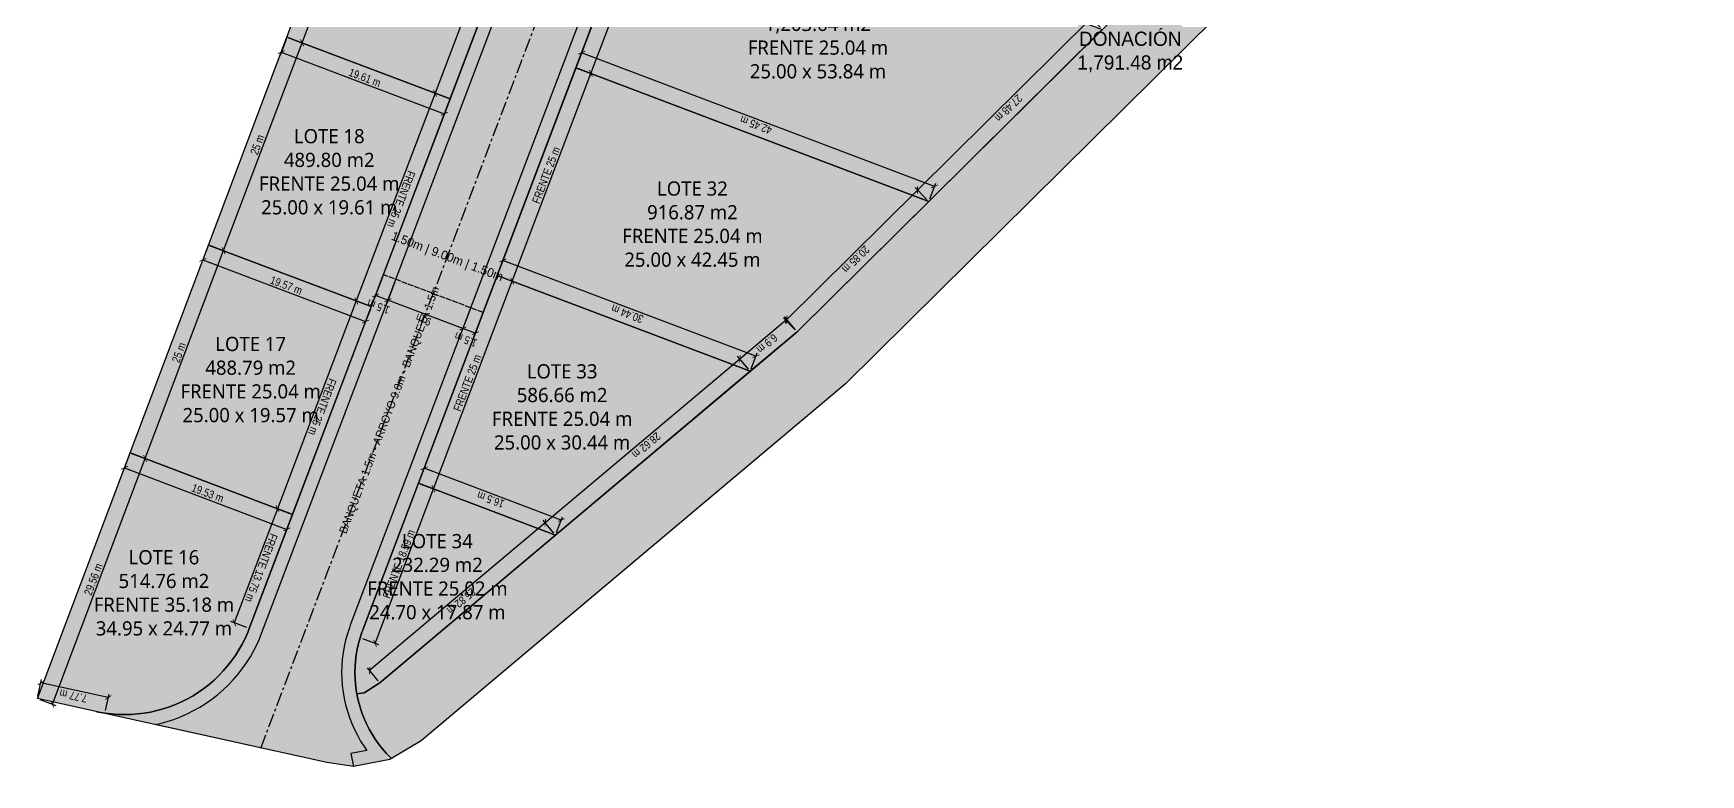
# Model space of a CAD drawing. Header units: metres. Extents: x 357816 to 358234, y 2285110 to 2285487.
# Drawn here: x 358046.5 to 358234, y 2285269.2 to 2285352.7 of the extents above; entities that cross this region are included whole.
import ezdxf
from ezdxf.enums import TextEntityAlignment as Align

# ---------------------------------------------------------------- set-up
doc = ezdxf.new("R2010")
doc.units = ezdxf.units.M
doc.header["$LTSCALE"] = 0.5
doc.linetypes.add('CENTER', pattern=[5.08, 3.175, -0.635, 0.635, -0.635])
doc.linetypes.add('DASHED', pattern=[1.524, 1.27, -0.254])
for name, color, linetype in [('COTAS', 6, 'Continuous'), ('DONACION', 3, 'Continuous'), ('LOTES', 2, 'Continuous'), ('TEXTOS', 7, 'Continuous'), ('VIAL_ASFALTO', 8, 'Continuous'), ('VIAL_BANQUETA', 9, 'CONTINUOUS')]:
    doc.layers.add(name, color=color, linetype=linetype)
doc.styles.add('OpenSans', font='OpenSans-Regular.ttf')
doc.styles.add('OpenSansCondensed-Light', font='OpenSansCondensed-Light.ttf')
doc.dimstyles.new('COTAS_M', dxfattribs={"dimtxt": 0.9, "dimasz": 0.6, "dimexe": 0.4, "dimexo": 0.3, "dimgap": 0.2, "dimtad": 1, "dimzin": 12, "dimdsep": 46, "dimtxsty": 'OpenSansCondensed-Light', "dimblk": 'ARCHTICK', "dimcen": 2.5, "dimclrd": 256, "dimclre": 256, "dimclrt": 256, "dimazin": 3, "dimtfac": 0.5, "dimtmove": 2, "dimatfit": 3})

# ---------------------------------------------------------------- blocks, each defined once
blk = doc.blocks.new('_ARCHTICK')
at = {"color": 0, "linetype": 'BYBLOCK', "const_width": 0.15}
blk.add_lwpolyline([(-0.5, -0.5), (0.5, 0.5)], dxfattribs=at)
blk = doc.blocks.new('*D30')
for p, q in [((357987.13, 2285278.5), (357986.72, 2285276.64)), ((357986.8, 2285277.03), (358054.02, 2285262.05)), ((358054.35, 2285263.51), (358053.93, 2285261.66))]:
    blk.add_line(p, q)
at = {"layer": 'Defpoints'}
for p in [(357987.19, 2285278.79), (357986.8, 2285277.03), (358054.41, 2285263.8)]:
    blk.add_point(p, dxfattribs=at)
at = {"layer": 'COTAS', "xscale": 0.6, "yscale": 0.6}
for p, rotation in [((357986.8, 2285277.03), 167.4303014250695), ((358054.02, 2285262.05), -12.569698574930499)]:
    blk.add_blockref('_ARCHTICK', p, dxfattribs=dict(at, rotation=rotation))
at = {"layer": 'COTAS', "insert": (358020.55, 2285270.17), "char_height": 0.9, "attachment_point": 5, "rotation": 347.4303, "style": 'OpenSansCondensed-Light'}
blk.add_mtext('68.87 m', dxfattribs=at)
blk = doc.blocks.new('*D71')
for p, q in [((358073.93, 2285299.16), (358069.06, 2285286.31)), ((358075.33, 2285298.63), (358073.56, 2285299.31)), ((358070.46, 2285285.78), (358068.68, 2285286.45))]:
    blk.add_line(p, q)
at = {"layer": 'Defpoints'}
for p in [(358073.93, 2285299.16), (358075.61, 2285298.53), (358070.74, 2285285.67)]:
    blk.add_point(p, dxfattribs=at)
at = {"layer": 'COTAS', "xscale": 0.6, "yscale": 0.6}
for p, rotation in [((358073.93, 2285299.16), 69.24574670063409), ((358069.06, 2285286.31), -110.75425329936591)]:
    blk.add_blockref('_ARCHTICK', p, dxfattribs=dict(at, rotation=rotation))
at = {"layer": 'COTAS', "insert": (358072.1, 2285292.51), "char_height": 0.9, "attachment_point": 5, "rotation": 249.2457, "style": 'OpenSansCondensed-Light'}
blk.add_mtext('FRENTE 13.75 m', dxfattribs=at)
blk = doc.blocks.new('*D72')
for p, q in [((358046.98, 2285278.08), (358047.38, 2285279.94)), ((358054.89, 2285277.91), (358047.3, 2285279.55)), ((358054.58, 2285276.44), (358054.98, 2285278.3))]:
    blk.add_line(p, q)
at = {"layer": 'Defpoints'}
for p in [(358046.92, 2285277.79), (358054.89, 2285277.91), (358054.51, 2285276.15)]:
    blk.add_point(p, dxfattribs=at)
at = {"layer": 'COTAS', "xscale": 0.6, "yscale": 0.6}
for p, rotation in [((358047.3, 2285279.55), 167.80136423897235), ((358054.89, 2285277.91), 347.8013642389724)]:
    blk.add_blockref('_ARCHTICK', p, dxfattribs=dict(at, rotation=rotation))
at = {"layer": 'COTAS', "insert": (358050.96, 2285278.09), "char_height": 0.9, "attachment_point": 5, "rotation": 167.8014, "style": 'OpenSansCondensed-Light'}
blk.add_mtext('7.77 m', dxfattribs=at)
blk = doc.blocks.new('*D73')
for p, q in [((358048.6, 2285277.15), (358059.03, 2285304.81)), ((358057.63, 2285305.34), (358059.41, 2285304.67)), ((358047.2, 2285277.68), (358048.98, 2285277.01))]:
    blk.add_line(p, q)
at = {"layer": 'Defpoints'}
for p in [(358057.35, 2285305.45), (358046.92, 2285277.79), (358048.6, 2285277.15)]:
    blk.add_point(p, dxfattribs=at)
at = {"layer": 'COTAS', "xscale": 0.6, "yscale": 0.6}
for p, rotation in [((358059.03, 2285304.81), 69.338762944141), ((358048.6, 2285277.15), 249.338762944141)]:
    blk.add_blockref('_ARCHTICK', p, dxfattribs=dict(at, rotation=rotation))
at = {"layer": 'COTAS', "insert": (358053.21, 2285291.21), "char_height": 0.9, "attachment_point": 5, "rotation": 69.3388, "style": 'OpenSansCondensed-Light'}
blk.add_mtext('29.56 m', dxfattribs=at)
blk = doc.blocks.new('*D74')
for p, q in [((358057.24, 2285305.17), (358056.57, 2285303.39)), ((358056.71, 2285303.77), (358074.98, 2285296.84)), ((358075.51, 2285298.25), (358074.83, 2285296.47))]:
    blk.add_line(p, q)
at = {"layer": 'Defpoints'}
for p in [(358057.35, 2285305.45), (358056.71, 2285303.77), (358075.61, 2285298.53)]:
    blk.add_point(p, dxfattribs=at)
at = {"layer": 'COTAS', "xscale": 0.6, "yscale": 0.6}
for p, rotation in [((358056.71, 2285303.77), 159.2457467004599), ((358074.98, 2285296.84), -20.754253299540085)]:
    blk.add_blockref('_ARCHTICK', p, dxfattribs=dict(at, rotation=rotation))
at = {"layer": 'COTAS', "insert": (358066.07, 2285300.91), "char_height": 0.9, "attachment_point": 5, "rotation": 339.2457, "style": 'OpenSansCondensed-Light'}
blk.add_mtext('19.53 m', dxfattribs=at)
blk = doc.blocks.new('*D75')
for p, q in [((358082.79, 2285322.54), (358073.93, 2285299.16)), ((358084.19, 2285322.01), (358082.42, 2285322.68)), ((358075.33, 2285298.63), (358073.56, 2285299.31))]:
    blk.add_line(p, q)
at = {"layer": 'Defpoints'}
for p in [(358082.79, 2285322.54), (358084.47, 2285321.9), (358075.61, 2285298.53)]:
    blk.add_point(p, dxfattribs=at)
at = {"layer": 'COTAS', "xscale": 0.6, "yscale": 0.6}
for p, rotation in [((358082.79, 2285322.54), 69.24574670008157), ((358073.93, 2285299.16), -110.75425329991843)]:
    blk.add_blockref('_ARCHTICK', p, dxfattribs=dict(at, rotation=rotation))
at = {"layer": 'COTAS', "insert": (358078.97, 2285310.62), "char_height": 0.9, "attachment_point": 5, "rotation": 249.2457, "style": 'OpenSansCondensed-Light'}
blk.add_mtext('FRENTE 25 m', dxfattribs=at)
blk = doc.blocks.new('*D76')
for p, q in [((358059.03, 2285304.81), (358067.86, 2285328.21)), ((358066.45, 2285328.73), (358068.23, 2285328.06)), ((358057.63, 2285305.34), (358059.41, 2285304.67))]:
    blk.add_line(p, q)
at = {"layer": 'Defpoints'}
for p in [(358066.17, 2285328.84), (358057.35, 2285305.45), (358059.03, 2285304.81)]:
    blk.add_point(p, dxfattribs=at)
at = {"layer": 'COTAS', "xscale": 0.6, "yscale": 0.6}
for p, rotation in [((358067.86, 2285328.21), 69.33876294437435), ((358059.03, 2285304.81), 249.33876294437437)]:
    blk.add_blockref('_ARCHTICK', p, dxfattribs=dict(at, rotation=rotation))
at = {"layer": 'COTAS', "insert": (358062.84, 2285316.74), "char_height": 0.9, "attachment_point": 5, "rotation": 69.3388, "style": 'OpenSansCondensed-Light'}
blk.add_mtext('25 m', dxfattribs=at)
blk = doc.blocks.new('*D77')
for p, q in [((358066.06, 2285328.56), (358065.39, 2285326.78)), ((358065.53, 2285327.16), (358083.83, 2285320.22)), ((358084.37, 2285321.62), (358083.69, 2285319.85))]:
    blk.add_line(p, q)
at = {"layer": 'Defpoints'}
for p in [(358065.53, 2285327.16), (358066.17, 2285328.84), (358084.47, 2285321.9)]:
    blk.add_point(p, dxfattribs=at)
at = {"layer": 'COTAS', "xscale": 0.6, "yscale": 0.6}
for p, rotation in [((358065.53, 2285327.16), 159.24574670396947), ((358083.83, 2285320.22), -20.75425329603053)]:
    blk.add_blockref('_ARCHTICK', p, dxfattribs=dict(at, rotation=rotation))
at = {"layer": 'COTAS', "insert": (358074.91, 2285324.3), "char_height": 0.9, "attachment_point": 5, "rotation": 339.2457, "style": 'OpenSansCondensed-Light'}
blk.add_mtext('19.57 m', dxfattribs=at)
blk = doc.blocks.new('*D78')
for p, q in [((358091.65, 2285345.92), (358082.79, 2285322.54)), ((358093.05, 2285345.39), (358091.27, 2285346.06)), ((358084.19, 2285322.01), (358082.42, 2285322.68))]:
    blk.add_line(p, q)
at = {"layer": 'Defpoints'}
for p in [(358091.65, 2285345.92), (358093.33, 2285345.28), (358084.47, 2285321.9)]:
    blk.add_point(p, dxfattribs=at)
at = {"layer": 'COTAS', "xscale": 0.6, "yscale": 0.6}
for p, rotation in [((358091.65, 2285345.92), 69.2457467005845), ((358082.79, 2285322.54), -110.7542532994155)]:
    blk.add_blockref('_ARCHTICK', p, dxfattribs=dict(at, rotation=rotation))
at = {"layer": 'COTAS', "insert": (358087.83, 2285334), "char_height": 0.9, "attachment_point": 5, "rotation": 249.2457, "style": 'OpenSansCondensed-Light'}
blk.add_mtext('FRENTE 25 m', dxfattribs=at)
blk = doc.blocks.new('*D79')
for p, q in [((358067.86, 2285328.21), (358076.68, 2285351.6)), ((358075.27, 2285352.13), (358077.05, 2285351.46)), ((358066.45, 2285328.73), (358068.23, 2285328.06))]:
    blk.add_line(p, q)
at = {"layer": 'Defpoints'}
for p in [(358074.99, 2285352.23), (358066.17, 2285328.84), (358067.86, 2285328.21)]:
    blk.add_point(p, dxfattribs=at)
at = {"layer": 'COTAS', "xscale": 0.6, "yscale": 0.6}
for p, rotation in [((358076.68, 2285351.6), 69.33876294401453), ((358067.86, 2285328.21), 249.33876294401455)]:
    blk.add_blockref('_ARCHTICK', p, dxfattribs=dict(at, rotation=rotation))
at = {"layer": 'COTAS', "insert": (358071.66, 2285340.13), "char_height": 0.9, "attachment_point": 5, "rotation": 69.3388, "style": 'OpenSansCondensed-Light'}
blk.add_mtext('25 m', dxfattribs=at)
blk = doc.blocks.new('*D80')
for p, q in [((358074.89, 2285351.95), (358074.21, 2285350.18)), ((358074.35, 2285350.55), (358092.69, 2285343.6)), ((358093.23, 2285345), (358092.55, 2285343.23))]:
    blk.add_line(p, q)
at = {"layer": 'Defpoints'}
for p in [(358074.99, 2285352.23), (358074.35, 2285350.55), (358093.33, 2285345.28)]:
    blk.add_point(p, dxfattribs=at)
at = {"layer": 'COTAS', "xscale": 0.6, "yscale": 0.6}
for p, rotation in [((358074.35, 2285350.55), 159.24574669832538), ((358092.69, 2285343.6), -20.754253301674613)]:
    blk.add_blockref('_ARCHTICK', p, dxfattribs=dict(at, rotation=rotation))
at = {"layer": 'COTAS', "insert": (358083.75, 2285347.68), "char_height": 0.9, "attachment_point": 5, "rotation": 339.2457, "style": 'OpenSansCondensed-Light'}
blk.add_mtext('19.61 m', dxfattribs=at)
blk = doc.blocks.new('*D81')
for p, q in [((358100.51, 2285369.3), (358091.65, 2285345.92)), ((358101.91, 2285368.77), (358100.13, 2285369.44)), ((358093.05, 2285345.39), (358091.27, 2285346.06))]:
    blk.add_line(p, q)
at = {"layer": 'Defpoints'}
for p in [(358100.51, 2285369.3), (358102.19, 2285368.66), (358093.33, 2285345.28)]:
    blk.add_point(p, dxfattribs=at)
at = {"layer": 'COTAS', "xscale": 0.6, "yscale": 0.6}
for p, rotation in [((358100.51, 2285369.3), 69.245746700335), ((358091.65, 2285345.92), -110.754253299665)]:
    blk.add_blockref('_ARCHTICK', p, dxfattribs=dict(at, rotation=rotation))
at = {"layer": 'COTAS', "insert": (358096.69, 2285357.38), "char_height": 0.9, "attachment_point": 5, "rotation": 249.2457, "style": 'OpenSansCondensed-Light'}
blk.add_mtext('FRENTE 25 m', dxfattribs=at)
blk = doc.blocks.new('*D82')
for p, q in [((358076.68, 2285351.6), (358085.5, 2285374.99)), ((358084.09, 2285375.52), (358085.87, 2285374.85)), ((358075.27, 2285352.13), (358077.05, 2285351.46))]:
    blk.add_line(p, q)
at = {"layer": 'Defpoints'}
for p in [(358083.81, 2285375.62), (358074.99, 2285352.23), (358076.68, 2285351.6)]:
    blk.add_point(p, dxfattribs=at)
at = {"layer": 'COTAS', "xscale": 0.6, "yscale": 0.6}
for p, rotation in [((358085.5, 2285374.99), 69.33876294413099), ((358076.68, 2285351.6), 249.338762944131)]:
    blk.add_blockref('_ARCHTICK', p, dxfattribs=dict(at, rotation=rotation))
at = {"layer": 'COTAS', "insert": (358080.48, 2285363.52), "char_height": 0.9, "attachment_point": 5, "rotation": 69.3388, "style": 'OpenSansCondensed-Light'}
blk.add_mtext('25 m', dxfattribs=at)
blk = doc.blocks.new('*D126')
for p, q in [((358165.44, 2285354.37), (358145.92, 2285335.03)), ((358166.49, 2285353.31), (358165.16, 2285354.66)), ((358146.98, 2285333.97), (358145.64, 2285335.32))]:
    blk.add_line(p, q)
at = {"layer": 'Defpoints'}
for p in [(358165.44, 2285354.37), (358166.7, 2285353.09), (358147.19, 2285333.75)]:
    blk.add_point(p, dxfattribs=at)
at = {"layer": 'COTAS', "xscale": 0.6, "yscale": 0.6}
for p, rotation in [((358165.44, 2285354.37), 44.73880046132106), ((358145.92, 2285335.03), -135.26119953867894)]:
    blk.add_blockref('_ARCHTICK', p, dxfattribs=dict(at, rotation=rotation))
at = {"layer": 'COTAS', "insert": (358156.14, 2285344.24), "char_height": 0.9, "attachment_point": 5, "rotation": 224.7388, "style": 'OpenSansCondensed-Light'}
blk.add_mtext('27.48 m', dxfattribs=at)
blk = doc.blocks.new('*D127')
for p, q in [((358107.6, 2285349.08), (358108.28, 2285350.85)), ((358147.83, 2285335.44), (358108.13, 2285350.48)), ((358147.29, 2285334.03), (358147.97, 2285335.81))]:
    blk.add_line(p, q)
at = {"layer": 'Defpoints'}
for p in [(358107.5, 2285348.8), (358147.83, 2285335.44), (358147.19, 2285333.75)]:
    blk.add_point(p, dxfattribs=at)
at = {"layer": 'COTAS', "xscale": 0.6, "yscale": 0.6}
for p, rotation in [((358108.13, 2285350.48), 159.24574670023094), ((358147.83, 2285335.44), 339.24574670023094)]:
    blk.add_blockref('_ARCHTICK', p, dxfattribs=dict(at, rotation=rotation))
at = {"layer": 'COTAS', "insert": (358127.75, 2285342.35), "char_height": 0.9, "attachment_point": 5, "rotation": 159.2457, "style": 'OpenSansCondensed-Light'}
blk.add_mtext('42.45 m', dxfattribs=at)
blk = doc.blocks.new('*D128')
for p, q in [((358116.64, 2285372.07), (358118.41, 2285371.39)), ((358109.18, 2285348.16), (358118.04, 2285371.54)), ((358107.78, 2285348.69), (358109.55, 2285348.02))]:
    blk.add_line(p, q)
at = {"layer": 'Defpoints'}
for p in [(358116.35, 2285372.17), (358107.5, 2285348.8), (358109.18, 2285348.16)]:
    blk.add_point(p, dxfattribs=at)
at = {"layer": 'COTAS', "xscale": 0.6, "yscale": 0.6}
for p, rotation in [((358118.04, 2285371.54), 69.24574670070923), ((358109.18, 2285348.16), 249.24574670070922)]:
    blk.add_blockref('_ARCHTICK', p, dxfattribs=dict(at, rotation=rotation))
at = {"layer": 'COTAS', "insert": (358113, 2285360.08), "char_height": 0.9, "attachment_point": 5, "rotation": 69.2457, "style": 'OpenSansCondensed-Light'}
blk.add_mtext('FRENTE 25 m', dxfattribs=at)
blk = doc.blocks.new('*D129')
for p, q in [((358145.92, 2285335.03), (358131.11, 2285320.36)), ((358146.98, 2285333.97), (358145.64, 2285335.32)), ((358132.17, 2285319.29), (358130.83, 2285320.64))]:
    blk.add_line(p, q)
at = {"layer": 'Defpoints'}
for p in [(358145.92, 2285335.03), (358147.19, 2285333.75), (358132.38, 2285319.08)]:
    blk.add_point(p, dxfattribs=at)
at = {"layer": 'COTAS', "xscale": 0.6, "yscale": 0.6}
for p, rotation in [((358145.92, 2285335.03), 44.73880046190666), ((358131.11, 2285320.36), -135.26119953809334)]:
    blk.add_blockref('_ARCHTICK', p, dxfattribs=dict(at, rotation=rotation))
at = {"layer": 'COTAS', "insert": (358138.97, 2285327.23), "char_height": 0.9, "attachment_point": 5, "rotation": 224.7388, "style": 'OpenSansCondensed-Light'}
blk.add_mtext('20.85 m', dxfattribs=at)
blk = doc.blocks.new('*D130')
for p, q in [((358131.22, 2285320.46), (358125.94, 2285316.01)), ((358132.19, 2285319.31), (358130.96, 2285320.76)), ((358126.91, 2285314.86), (358125.68, 2285316.32))]:
    blk.add_line(p, q)
at = {"layer": 'Defpoints'}
for p in [(358131.22, 2285320.46), (358132.38, 2285319.08), (358127.1, 2285314.63)]:
    blk.add_point(p, dxfattribs=at)
at = {"layer": 'COTAS', "xscale": 0.6, "yscale": 0.6}
for p, rotation in [((358131.22, 2285320.46), 40.10090754574554), ((358125.94, 2285316.01), -139.89909245425446)]:
    blk.add_blockref('_ARCHTICK', p, dxfattribs=dict(at, rotation=rotation))
at = {"layer": 'COTAS', "insert": (358129, 2285317.74), "char_height": 0.9, "attachment_point": 5, "rotation": 220.1009, "style": 'OpenSansCondensed-Light'}
blk.add_mtext('6.9 m', dxfattribs=at)
blk = doc.blocks.new('*D131')
for p, q in [((358098.74, 2285325.7), (358099.42, 2285327.48)), ((358127.74, 2285316.32), (358099.27, 2285327.1)), ((358127.2, 2285314.91), (358127.88, 2285316.69))]:
    blk.add_line(p, q)
at = {"layer": 'Defpoints'}
for p in [(358098.64, 2285325.42), (358127.74, 2285316.32), (358127.1, 2285314.63)]:
    blk.add_point(p, dxfattribs=at)
at = {"layer": 'COTAS', "xscale": 0.6, "yscale": 0.6}
for p, rotation in [((358099.27, 2285327.1), 159.24574669886397), ((358127.74, 2285316.32), 339.24574669886397)]:
    blk.add_blockref('_ARCHTICK', p, dxfattribs=dict(at, rotation=rotation))
at = {"layer": 'COTAS', "insert": (358113.27, 2285321.1), "char_height": 0.9, "attachment_point": 5, "rotation": 159.2457, "style": 'OpenSansCondensed-Light'}
blk.add_mtext('30.44 m', dxfattribs=at)
blk = doc.blocks.new('*D132')
for p, q in [((358100.32, 2285324.78), (358109.18, 2285348.16)), ((358107.78, 2285348.69), (358109.55, 2285348.02)), ((358098.92, 2285325.31), (358100.69, 2285324.64))]:
    blk.add_line(p, q)
at = {"layer": 'Defpoints'}
for p in [(358107.5, 2285348.8), (358098.64, 2285325.42), (358100.32, 2285324.78)]:
    blk.add_point(p, dxfattribs=at)
at = {"layer": 'COTAS', "xscale": 0.6, "yscale": 0.6}
for p, rotation in [((358109.18, 2285348.16), 69.245746700335), ((358100.32, 2285324.78), 249.24574670033502)]:
    blk.add_blockref('_ARCHTICK', p, dxfattribs=dict(at, rotation=rotation))
at = {"layer": 'COTAS', "insert": (358104.14, 2285336.7), "char_height": 0.9, "attachment_point": 5, "rotation": 69.2457, "style": 'OpenSansCondensed-Light'}
blk.add_mtext('FRENTE 25 m', dxfattribs=at)
blk = doc.blocks.new('*D133')
for p, q in [((358125.94, 2285316.01), (358104.04, 2285297.57)), ((358126.91, 2285314.86), (358125.68, 2285316.32)), ((358105.01, 2285296.42), (358103.79, 2285297.88))]:
    blk.add_line(p, q)
at = {"layer": 'Defpoints'}
for p in [(358125.94, 2285316.01), (358127.1, 2285314.63), (358105.2, 2285296.19)]:
    blk.add_point(p, dxfattribs=at)
at = {"layer": 'COTAS', "xscale": 0.6, "yscale": 0.6}
for p, rotation in [((358125.94, 2285316.01), 40.10090754654996), ((358104.04, 2285297.57), -139.89909245345004)]:
    blk.add_blockref('_ARCHTICK', p, dxfattribs=dict(at, rotation=rotation))
at = {"layer": 'COTAS', "insert": (358115.41, 2285306.29), "char_height": 0.9, "attachment_point": 5, "rotation": 220.1009, "style": 'OpenSansCondensed-Light'}
blk.add_mtext('28.62 m', dxfattribs=at)
blk = doc.blocks.new('*D134')
for p, q in [((358089.88, 2285302.32), (358090.56, 2285304.1)), ((358105.84, 2285297.88), (358090.42, 2285303.72)), ((358105.31, 2285296.48), (358105.98, 2285298.25))]:
    blk.add_line(p, q)
at = {"layer": 'Defpoints'}
for p in [(358089.78, 2285302.04), (358105.84, 2285297.88), (358105.2, 2285296.19)]:
    blk.add_point(p, dxfattribs=at)
at = {"layer": 'COTAS', "xscale": 0.6, "yscale": 0.6}
for p, rotation in [((358090.42, 2285303.72), 159.24574670471856), ((358105.84, 2285297.88), 339.24574670471856)]:
    blk.add_blockref('_ARCHTICK', p, dxfattribs=dict(at, rotation=rotation))
at = {"layer": 'COTAS', "insert": (358097.9, 2285300.19), "char_height": 0.9, "attachment_point": 5, "rotation": 159.2457, "style": 'OpenSansCondensed-Light'}
blk.add_mtext('16.5 m', dxfattribs=at)
blk = doc.blocks.new('*D135')
for p, q in [((358098.92, 2285325.31), (358100.69, 2285324.64)), ((358091.46, 2285301.4), (358100.32, 2285324.78)), ((358090.06, 2285301.93), (358091.83, 2285301.26))]:
    blk.add_line(p, q)
at = {"layer": 'Defpoints'}
for p in [(358098.64, 2285325.42), (358089.78, 2285302.04), (358091.46, 2285301.4)]:
    blk.add_point(p, dxfattribs=at)
at = {"layer": 'COTAS', "xscale": 0.6, "yscale": 0.6}
for p, rotation in [((358100.32, 2285324.78), 69.24574670021026), ((358091.46, 2285301.4), 249.24574670021025)]:
    blk.add_blockref('_ARCHTICK', p, dxfattribs=dict(at, rotation=rotation))
at = {"layer": 'COTAS', "insert": (358095.28, 2285313.32), "char_height": 0.9, "attachment_point": 5, "rotation": 69.2457, "style": 'OpenSansCondensed-Light'}
blk.add_mtext('FRENTE 25 m', dxfattribs=at)
blk = doc.blocks.new('*D136')
for p, q in [((358104.04, 2285297.57), (358084.29, 2285280.94)), ((358105.01, 2285296.42), (358103.79, 2285297.88)), ((358085.26, 2285279.79), (358084.03, 2285281.24))]:
    blk.add_line(p, q)
at = {"layer": 'Defpoints'}
for p in [(358104.04, 2285297.57), (358105.2, 2285296.19), (358085.45, 2285279.56)]:
    blk.add_point(p, dxfattribs=at)
at = {"layer": 'COTAS', "xscale": 0.6, "yscale": 0.6}
for p, rotation in [((358104.04, 2285297.57), 40.100907546004265), ((358084.29, 2285280.94), -139.89909245399573)]:
    blk.add_blockref('_ARCHTICK', p, dxfattribs=dict(at, rotation=rotation))
at = {"layer": 'COTAS', "insert": (358094.59, 2285288.76), "char_height": 0.9, "attachment_point": 5, "rotation": 220.1009, "style": 'OpenSansCondensed-Light'}
blk.add_mtext('25.82 m', dxfattribs=at)
blk = doc.blocks.new('*D137')
for p, q in [((358084.9, 2285284.01), (358091.46, 2285301.41)), ((358090.06, 2285301.93), (358091.84, 2285301.26)), ((358083.5, 2285284.54), (358085.28, 2285283.87))]:
    blk.add_line(p, q)
at = {"layer": 'Defpoints'}
for p in [(358089.78, 2285302.04), (358083.22, 2285284.65), (358084.9, 2285284.01)]:
    blk.add_point(p, dxfattribs=at)
at = {"layer": 'COTAS', "xscale": 0.6, "yscale": 0.6}
for p, rotation in [((358091.46, 2285301.41), 69.34109148504876), ((358084.9, 2285284.01), 249.34109148504876)]:
    blk.add_blockref('_ARCHTICK', p, dxfattribs=dict(at, rotation=rotation))
at = {"layer": 'COTAS', "insert": (358087.57, 2285292.94), "char_height": 0.9, "attachment_point": 5, "rotation": 69.3411, "style": 'OpenSansCondensed-Light'}
blk.add_mtext('FRENTE 18.59 m', dxfattribs=at)
blk = doc.blocks.new('*D138')
for p, q in [((358095.55, 2285321.49), (358094.62, 2285319.06)), ((358096.95, 2285320.96), (358096.03, 2285318.53)), ((358096.17, 2285318.91), (358094.77, 2285319.44))]:
    blk.add_line(p, q)
at = {"layer": 'Defpoints'}
for p in [(358095.65, 2285321.78), (358097.05, 2285321.24), (358096.17, 2285318.91)]:
    blk.add_point(p, dxfattribs=at)
at = {"layer": 'COTAS', "xscale": 0.6, "yscale": 0.6}
for p, rotation in [((358094.77, 2285319.44), 159.24574669923769), ((358096.17, 2285318.91), 339.24574669923766)]:
    blk.add_blockref('_ARCHTICK', p, dxfattribs=dict(at, rotation=rotation))
at = {"layer": 'COTAS', "insert": (358095.1, 2285318.19), "char_height": 0.9, "attachment_point": 5, "rotation": 159.2457, "style": 'OpenSansCondensed-Light'}
blk.add_mtext('1.5 m', dxfattribs=at)
blk = doc.blocks.new('*D139')
for p, q in [((358087.13, 2285324.68), (358086.21, 2285322.25)), ((358094.77, 2285319.44), (358086.35, 2285322.63)), ((358095.55, 2285321.49), (358094.62, 2285319.06))]:
    blk.add_line(p, q)
at = {"layer": 'Defpoints'}
for p in [(358087.24, 2285324.96), (358095.65, 2285321.78), (358094.77, 2285319.44)]:
    blk.add_point(p, dxfattribs=at)
at = {"layer": 'COTAS', "xscale": 0.6, "yscale": 0.6}
for p, rotation in [((358086.35, 2285322.63), 159.24574669844984), ((358094.77, 2285319.44), 339.2457466984498)]:
    blk.add_blockref('_ARCHTICK', p, dxfattribs=dict(at, rotation=rotation))
at = {"layer": 'COTAS', "insert": (358090.33, 2285320.42), "char_height": 0.9, "attachment_point": 5, "rotation": 159.2457, "style": 'OpenSansCondensed-Light'}
blk.add_mtext('9 m', dxfattribs=at)
blk = doc.blocks.new('*D140')
for p, q in [((358085.73, 2285325.22), (358084.81, 2285322.78)), ((358087.13, 2285324.68), (358086.21, 2285322.25)), ((358086.35, 2285322.63), (358084.95, 2285323.16))]:
    blk.add_line(p, q)
at = {"layer": 'Defpoints'}
for p in [(358085.83, 2285325.5), (358087.24, 2285324.96), (358086.35, 2285322.63)]:
    blk.add_point(p, dxfattribs=at)
at = {"layer": 'COTAS', "xscale": 0.6, "yscale": 0.6}
for p, rotation in [((358084.95, 2285323.16), 159.24574669923769), ((358086.35, 2285322.63), 339.24574669923766)]:
    blk.add_blockref('_ARCHTICK', p, dxfattribs=dict(at, rotation=rotation))
at = {"layer": 'COTAS', "insert": (358085.28, 2285321.91), "char_height": 0.9, "attachment_point": 5, "rotation": 159.2457, "style": 'OpenSansCondensed-Light'}
blk.add_mtext('1.5 m', dxfattribs=at)

msp = doc.modelspace()

# ---------------------------------------------------------------- hatches: boundary and pattern name
at = {"layer": 'DONACION', "transparency": 33554534}
msp.add_hatch(color=3, dxfattribs=at).paths.add_polyline_path([(358083.68, 2285278.45), (358085.45, 2285279.56), (358132.38, 2285319.08), (358200.69, 2285386.77), (358226.04, 2285440.84), (358234.01, 2285439.07), (358207.33, 2285382.06), (358137.81, 2285313.21), (358090.1, 2285273.03), (358086.747, 2285271.037), (358086.593, 2285271.183), (358086.136, 2285271.663), (358085.703, 2285272.165), (358085.295, 2285272.687), (358084.914, 2285273.229), (358084.559, 2285273.789), (358084.233, 2285274.365), (358083.935, 2285274.957), (358083.666, 2285275.563), (358083.428, 2285276.181), (358083.22, 2285276.81), (358083.043, 2285277.449), (358082.898, 2285278.096), (358082.858, 2285278.328)])
at = {"layer": 'LOTES', "transparency": 33554521}
for points in [[(358102.191, 2285368.66), (358093.332, 2285345.283), (358074.992, 2285352.232), (358083.813, 2285375.625)], [(358166.705, 2285353.093), (358147.188, 2285333.754), (358107.496, 2285348.796), (358116.355, 2285372.173)], [(358093.332, 2285345.283), (358084.473, 2285321.905), (358066.171, 2285328.84), (358074.992, 2285352.232)], [(358147.188, 2285333.754), (358132.38, 2285319.08), (358127.098, 2285314.632), (358098.637, 2285325.418), (358107.496, 2285348.796)], [(358084.473, 2285321.905), (358075.614, 2285298.527), (358057.35, 2285305.448), (358066.171, 2285328.84)], [(358127.098, 2285314.632), (358105.203, 2285296.194), (358089.778, 2285302.04), (358098.637, 2285325.418)], [(358075.614, 2285298.527), (358070.742, 2285285.671), (358070.736, 2285285.667), (358070.573, 2285285.246), (358070.275, 2285284.573), (358069.944, 2285283.915), (358069.581, 2285283.274), (358069.187, 2285282.652), (358068.763, 2285282.05), (358068.31, 2285281.47), (358067.829, 2285280.913), (358067.322, 2285280.379), (358066.788, 2285279.872), (358066.231, 2285279.391), (358065.65, 2285278.938), (358065.049, 2285278.514), (358064.427, 2285278.12), (358063.786, 2285277.757), (358063.128, 2285277.426), (358062.455, 2285277.128), (358061.768, 2285276.863), (358061.069, 2285276.632), (358060.36, 2285276.435), (358059.641, 2285276.274), (358058.916, 2285276.148), (358058.185, 2285276.058), (358057.451, 2285276.004), (358056.715, 2285275.986), (358055.979, 2285276.004), (358055.245, 2285276.058), (358054.514, 2285276.148), (358053.789, 2285276.274), (358053.481, 2285276.343), (358053.475, 2285276.34), (358046.92, 2285277.79), (358057.35, 2285305.448)], [(358105.203, 2285296.194), (358085.45, 2285279.56), (358083.68, 2285278.45), (358082.858, 2285278.328), (358082.785, 2285278.748), (358082.704, 2285279.406), (358082.655, 2285280.067), (358082.639, 2285280.729), (358082.655, 2285281.392), (358082.704, 2285282.052), (358082.785, 2285282.71), (358082.898, 2285283.363), (358083.043, 2285284.009), (358083.22, 2285284.648), (358083.428, 2285285.277), (358083.517, 2285285.509), (358083.515, 2285285.513), (358089.778, 2285302.04)]]:
    msp.add_hatch(color=2, dxfattribs=at).paths.add_polyline_path(points)
at = {"layer": 'VIAL_ASFALTO', "transparency": 33554546}
msp.add_hatch(color=8, dxfattribs=at).paths.add_polyline_path([(358071.946, 2285284.617), (358120.754, 2285413.413), (358120.867, 2285413.687), (358120.987, 2285413.932), (358121.132, 2285414.19), (358123.319, 2285417.801), (358123.48, 2285418.05), (358123.642, 2285418.27), (358123.817, 2285418.479), (358124.005, 2285418.678), (358124.204, 2285418.865), (358124.432, 2285419.054), (358127.385, 2285421.355), (358127.633, 2285421.536), (358127.872, 2285421.688), (358128.119, 2285421.825), (358128.397, 2285421.956), (358130.122, 2285422.707), (358130.42, 2285422.825), (358130.702, 2285422.916), (358131.013, 2285422.994), (358134.063, 2285423.653), (358134.41, 2285423.715), (358134.733, 2285423.749), (358135.058, 2285423.759), (358135.41, 2285423.745), (358138.236, 2285423.529), (358138.577, 2285423.491), (358138.889, 2285423.434), (358139.196, 2285423.354), (358139.521, 2285423.246), (358172.247, 2285411.007), (358175.427, 2285419.318), (358191.331, 2285413.3), (358181.773, 2285388.313), (358165.869, 2285394.339), (358169.03, 2285402.601), (358136.941, 2285414.602), (358135.35, 2285414.723), (358133.326, 2285414.286), (358132.487, 2285413.921), (358130.6, 2285412.45), (358129.032, 2285409.861), (358082.11, 2285286.038), (358082.011, 2285285.772), (358081.784, 2285285.084), (358081.588, 2285284.374), (358081.426, 2285283.656), (358081.301, 2285282.93), (358081.21, 2285282.2), (358081.156, 2285281.465), (358081.138, 2285280.729), (358081.156, 2285279.993), (358081.21, 2285279.259), (358081.301, 2285278.528), (358081.426, 2285277.803), (358081.588, 2285277.084), (358081.784, 2285276.375), (358082.015, 2285275.676), (358082.28, 2285274.989), (358082.578, 2285274.316), (358082.909, 2285273.658), (358083.272, 2285273.017), (358083.666, 2285272.395), (358083.972, 2285271.961), (358082.182, 2285271.624), (358082.46, 2285270.15), (358079.47, 2285270.59), (358060.178, 2285274.857), (358060.724, 2285274.98), (358061.505, 2285275.196), (358062.274, 2285275.45), (358063.029, 2285275.742), (358063.77, 2285276.07), (358064.493, 2285276.434), (358065.198, 2285276.833), (358065.882, 2285277.266), (358066.544, 2285277.733), (358067.183, 2285278.231), (358067.796, 2285278.76), (358068.383, 2285279.318), (358068.941, 2285279.905), (358069.47, 2285280.518), (358069.968, 2285281.157), (358070.435, 2285281.819), (358070.868, 2285282.503), (358071.267, 2285283.208), (358071.631, 2285283.931), (358071.931, 2285284.609)])
at = {"layer": 'VIAL_BANQUETA', "transparency": 33554585}
msp.add_hatch(color=9, dxfattribs=at).paths.add_polyline_path([(358119.359, 2285413.966), (358119.499, 2285414.303), (358119.658, 2285414.63), (358119.837, 2285414.948), (358122.047, 2285418.598), (358122.246, 2285418.903), (358122.462, 2285419.197), (358122.696, 2285419.476), (358122.946, 2285419.741), (358123.212, 2285419.99), (358123.492, 2285420.223), (358126.482, 2285422.553), (358126.787, 2285422.775), (358127.105, 2285422.978), (358127.435, 2285423.161), (358127.777, 2285423.322), (358129.547, 2285424.092), (358129.914, 2285424.237), (358130.289, 2285424.359), (358130.672, 2285424.455), (358133.772, 2285425.125), (358134.199, 2285425.201), (358134.63, 2285425.246), (358135.064, 2285425.26), (358135.497, 2285425.243), (358138.377, 2285425.023), (358138.797, 2285424.976), (358139.212, 2285424.899), (358139.621, 2285424.794), (358140.022, 2285424.66), (358171.378, 2285412.933), (358174.56, 2285421.25), (358193.27, 2285414.17), (358182.64, 2285386.38), (358163.93, 2285393.47), (358167.089, 2285401.726), (358136.615, 2285413.122), (358135.454, 2285413.211), (358133.788, 2285412.851), (358133.259, 2285412.621), (358131.74, 2285411.437), (358130.386, 2285409.201), (358083.515, 2285285.513), (358083.517, 2285285.509), (358083.428, 2285285.277), (358083.22, 2285284.648), (358083.043, 2285284.009), (358082.898, 2285283.363), (358082.785, 2285282.71), (358082.704, 2285282.052), (358082.655, 2285281.392), (358082.639, 2285280.729), (358082.655, 2285280.067), (358082.704, 2285279.406), (358082.785, 2285278.748), (358082.898, 2285278.096), (358083.043, 2285277.449), (358083.22, 2285276.81), (358083.428, 2285276.181), (358083.666, 2285275.563), (358083.935, 2285274.957), (358084.233, 2285274.365), (358084.559, 2285273.789), (358084.914, 2285273.229), (358085.295, 2285272.687), (358085.703, 2285272.165), (358086.136, 2285271.663), (358086.593, 2285271.183), (358086.747, 2285271.037), (358086.684, 2285271), (358086.55, 2285270.92), (358082.46, 2285270.15), (358082.182, 2285271.624), (358083.972, 2285271.961), (358083.666, 2285272.395), (358083.272, 2285273.017), (358082.909, 2285273.658), (358082.578, 2285274.316), (358082.28, 2285274.989), (358082.015, 2285275.676), (358081.784, 2285276.375), (358081.588, 2285277.084), (358081.426, 2285277.803), (358081.301, 2285278.528), (358081.21, 2285279.259), (358081.156, 2285279.993), (358081.138, 2285280.729), (358081.156, 2285281.465), (358081.21, 2285282.2), (358081.301, 2285282.93), (358081.426, 2285283.656), (358081.588, 2285284.374), (358081.784, 2285285.084), (358082.011, 2285285.772), (358082.11, 2285286.038), (358129.032, 2285409.861), (358130.6, 2285412.45), (358132.487, 2285413.921), (358133.326, 2285414.286), (358135.35, 2285414.723), (358136.941, 2285414.602), (358169.03, 2285402.601), (358165.869, 2285394.339), (358181.773, 2285388.313), (358191.331, 2285413.3), (358175.427, 2285419.318), (358172.247, 2285411.007), (358139.521, 2285423.246), (358139.196, 2285423.354), (358138.889, 2285423.434), (358138.577, 2285423.491), (358138.236, 2285423.529), (358135.41, 2285423.745), (358135.058, 2285423.759), (358134.733, 2285423.749), (358134.41, 2285423.715), (358134.063, 2285423.653), (358131.013, 2285422.994), (358130.702, 2285422.916), (358130.42, 2285422.825), (358130.122, 2285422.707), (358128.397, 2285421.956), (358128.119, 2285421.825), (358127.872, 2285421.688), (358127.633, 2285421.536), (358127.385, 2285421.355), (358124.432, 2285419.054), (358124.204, 2285418.865), (358124.005, 2285418.678), (358123.817, 2285418.479), (358123.642, 2285418.27), (358123.48, 2285418.05), (358123.319, 2285417.801), (358121.132, 2285414.19), (358120.987, 2285413.932), (358120.867, 2285413.687), (358120.754, 2285413.413), (358071.946, 2285284.617), (358071.931, 2285284.609), (358071.631, 2285283.931), (358071.267, 2285283.208), (358070.868, 2285282.503), (358070.435, 2285281.819), (358069.968, 2285281.157), (358069.47, 2285280.518), (358068.941, 2285279.905), (358068.383, 2285279.318), (358067.796, 2285278.76), (358067.183, 2285278.231), (358066.544, 2285277.733), (358065.882, 2285277.266), (358065.198, 2285276.833), (358064.493, 2285276.434), (358063.77, 2285276.07), (358063.029, 2285275.742), (358062.274, 2285275.45), (358061.505, 2285275.196), (358060.724, 2285274.98), (358060.178, 2285274.857), (358053.475, 2285276.34), (358053.481, 2285276.343), (358053.789, 2285276.274), (358054.514, 2285276.148), (358055.245, 2285276.058), (358055.979, 2285276.004), (358056.715, 2285275.986), (358057.451, 2285276.004), (358058.185, 2285276.058), (358058.916, 2285276.148), (358059.641, 2285276.274), (358060.36, 2285276.435), (358061.069, 2285276.632), (358061.768, 2285276.863), (358062.455, 2285277.128), (358063.128, 2285277.426), (358063.786, 2285277.757), (358064.427, 2285278.12), (358065.049, 2285278.514), (358065.65, 2285278.938), (358066.231, 2285279.391), (358066.788, 2285279.872), (358067.322, 2285280.379), (358067.829, 2285280.913), (358068.31, 2285281.47), (358068.763, 2285282.05), (358069.187, 2285282.652), (358069.581, 2285283.274), (358069.944, 2285283.915), (358070.275, 2285284.573), (358070.573, 2285285.246), (358070.736, 2285285.667), (358070.742, 2285285.671)])

# ---------------------------------------------------------------- linework, layer by layer
at = {"layer": 'DONACION'}
msp.add_lwpolyline([(358083.68, 2285278.45), (358085.45, 2285279.56), (358132.38, 2285319.08), (358200.69, 2285386.77), (358226.04, 2285440.84), (358234.01, 2285439.07), (358207.33, 2285382.06), (358137.81, 2285313.21), (358090.1, 2285273.03), (358086.747, 2285271.037), (358086.593, 2285271.183), (358086.136, 2285271.663), (358085.703, 2285272.165), (358085.295, 2285272.687), (358084.914, 2285273.229), (358084.559, 2285273.789), (358084.233, 2285274.365), (358083.935, 2285274.957), (358083.666, 2285275.563), (358083.428, 2285276.181), (358083.22, 2285276.81), (358083.043, 2285277.449), (358082.898, 2285278.096), (358082.858, 2285278.328)], close=True, dxfattribs=at)
at = {"layer": 'LOTES'}
for points in [[(358102.191, 2285368.66), (358093.332, 2285345.283), (358074.992, 2285352.232), (358083.813, 2285375.625)], [(358166.705, 2285353.093), (358147.188, 2285333.754), (358107.496, 2285348.796), (358116.355, 2285372.173)], [(358093.332, 2285345.283), (358084.473, 2285321.905), (358066.171, 2285328.84), (358074.992, 2285352.232)], [(358147.188, 2285333.754), (358132.38, 2285319.08), (358127.098, 2285314.632), (358098.637, 2285325.418), (358107.496, 2285348.796)], [(358084.473, 2285321.905), (358075.614, 2285298.527), (358057.35, 2285305.448), (358066.171, 2285328.84)], [(358127.098, 2285314.632), (358105.203, 2285296.194), (358089.778, 2285302.04), (358098.637, 2285325.418)], [(358075.614, 2285298.527), (358070.742, 2285285.671), (358070.736, 2285285.667), (358070.573, 2285285.246), (358070.275, 2285284.573), (358069.944, 2285283.915), (358069.581, 2285283.274), (358069.187, 2285282.652), (358068.763, 2285282.05), (358068.31, 2285281.47), (358067.829, 2285280.913), (358067.322, 2285280.379), (358066.788, 2285279.872), (358066.231, 2285279.391), (358065.65, 2285278.938), (358065.049, 2285278.514), (358064.427, 2285278.12), (358063.786, 2285277.757), (358063.128, 2285277.426), (358062.455, 2285277.128), (358061.768, 2285276.863), (358061.069, 2285276.632), (358060.36, 2285276.435), (358059.641, 2285276.274), (358058.916, 2285276.148), (358058.185, 2285276.058), (358057.451, 2285276.004), (358056.715, 2285275.986), (358055.979, 2285276.004), (358055.245, 2285276.058), (358054.514, 2285276.148), (358053.789, 2285276.274), (358053.481, 2285276.343), (358053.475, 2285276.34), (358046.92, 2285277.79), (358057.35, 2285305.448)], [(358105.203, 2285296.194), (358085.45, 2285279.56), (358083.68, 2285278.45), (358082.858, 2285278.328), (358082.785, 2285278.748), (358082.704, 2285279.406), (358082.655, 2285280.067), (358082.639, 2285280.729), (358082.655, 2285281.392), (358082.704, 2285282.052), (358082.785, 2285282.71), (358082.898, 2285283.363), (358083.043, 2285284.009), (358083.22, 2285284.648), (358083.428, 2285285.277), (358083.517, 2285285.509), (358083.515, 2285285.513), (358089.778, 2285302.04)]]:
    msp.add_lwpolyline(points, close=True, dxfattribs=at)
at = {"layer": 'VIAL_ASFALTO', "linetype": 'DASHED'}
msp.add_line((358097.055, 2285321.244), (358085.833, 2285325.496), dxfattribs=at)
at = {"layer": 'VIAL_ASFALTO', "color": 1, "linetype": 'CENTER'}
msp.add_lwpolyline([(358072.064, 2285272.228), (358124.97, 2285411.84), (358127.18, 2285415.49), (358130.17, 2285417.82), (358131.94, 2285418.59), (358135.04, 2285419.26), (358137.92, 2285419.04), (358187.95, 2285400.33)], dxfattribs=at)
at = {"layer": 'VIAL_ASFALTO'}
msp.add_lwpolyline([(358129.032, 2285409.861), (358082.11, 2285286.038), (358082.011, 2285285.772), (358081.784, 2285285.084), (358081.588, 2285284.374), (358081.426, 2285283.656), (358081.301, 2285282.93), (358081.21, 2285282.2), (358081.156, 2285281.465), (358081.138, 2285280.729), (358081.156, 2285279.993), (358081.21, 2285279.259), (358081.301, 2285278.528), (358081.426, 2285277.803), (358081.588, 2285277.084), (358081.784, 2285276.375), (358082.015, 2285275.676), (358082.28, 2285274.989), (358082.578, 2285274.316), (358082.909, 2285273.658), (358083.272, 2285273.017), (358083.666, 2285272.395), (358083.972, 2285271.961), (358082.182, 2285271.624), (358082.46, 2285270.15), (358079.47, 2285270.59), (358060.178, 2285274.857), (358060.724, 2285274.98), (358061.505, 2285275.196), (358062.274, 2285275.45), (358063.029, 2285275.742), (358063.77, 2285276.07), (358064.493, 2285276.434), (358065.198, 2285276.833), (358065.882, 2285277.266), (358066.544, 2285277.733), (358067.183, 2285278.231), (358067.796, 2285278.76), (358068.383, 2285279.318), (358068.941, 2285279.905), (358069.47, 2285280.518), (358069.968, 2285281.157), (358070.435, 2285281.819), (358070.868, 2285282.503), (358071.267, 2285283.208), (358071.631, 2285283.931), (358071.931, 2285284.609), (358071.946, 2285284.617), (358120.754, 2285413.413)], dxfattribs=at)
at = {"layer": 'VIAL_BANQUETA'}
msp.add_lwpolyline([(358130.386, 2285409.201), (358083.515, 2285285.513), (358083.517, 2285285.509), (358083.428, 2285285.277), (358083.22, 2285284.648), (358083.043, 2285284.009), (358082.898, 2285283.363), (358082.785, 2285282.71), (358082.704, 2285282.052), (358082.655, 2285281.392), (358082.639, 2285280.729), (358082.655, 2285280.067), (358082.704, 2285279.406), (358082.785, 2285278.748), (358082.898, 2285278.096), (358083.043, 2285277.449), (358083.22, 2285276.81), (358083.428, 2285276.181), (358083.666, 2285275.563), (358083.935, 2285274.957), (358084.233, 2285274.365), (358084.559, 2285273.789), (358084.914, 2285273.229), (358085.295, 2285272.687), (358085.703, 2285272.165), (358086.136, 2285271.663), (358086.593, 2285271.183), (358086.747, 2285271.037), (358086.684, 2285271), (358086.55, 2285270.92), (358082.46, 2285270.15), (358079.47, 2285270.59), (358053.475, 2285276.34), (358053.481, 2285276.343), (358053.789, 2285276.274), (358054.514, 2285276.148), (358055.245, 2285276.058), (358055.979, 2285276.004), (358056.715, 2285275.986), (358057.451, 2285276.004), (358058.185, 2285276.058), (358058.916, 2285276.148), (358059.641, 2285276.274), (358060.36, 2285276.435), (358061.069, 2285276.632), (358061.768, 2285276.863), (358062.455, 2285277.128), (358063.128, 2285277.426), (358063.786, 2285277.757), (358064.427, 2285278.12), (358065.049, 2285278.514), (358065.65, 2285278.938), (358066.231, 2285279.391), (358066.788, 2285279.872), (358067.322, 2285280.379), (358067.829, 2285280.913), (358068.31, 2285281.47), (358068.763, 2285282.05), (358069.187, 2285282.652), (358069.581, 2285283.274), (358069.944, 2285283.915), (358070.275, 2285284.573), (358070.573, 2285285.246), (358070.736, 2285285.667), (358070.742, 2285285.671), (358119.359, 2285413.966)], dxfattribs=at)

# ---------------------------------------------------------------- texts
at = {"layer": 'TEXTOS'}
for s, height, rotation, p in [('1.50m | 9.00m | 1.50m', 1, -20.75425, (358093.039, 2285327.578)), ('BANQUETA 1.5m - ARROYO 9.0m - BANQUETA 1.5m', 0.9, 69.24575, (358086.483, 2285310.278))]:
    msp.add_text(s, height=height, rotation=rotation, dxfattribs=at).set_placement(p, align=Align.MIDDLE_CENTER)
at = {"layer": 'TEXTOS', "char_height": 1.6, "attachment_point": 5, "style": 'OpenSans'}
for s, insert in [('LOTE 31\\P1,203.64 m2\\PFRENTE 25.04 m\\P25.00 x 53.84 m', (358134.716, 2285352.375)), ('LOTE 18\\P489.80 m2\\PFRENTE 25.04 m\\P25.00 x 19.61 m', (358079.743, 2285337.069)), ('LOTE 32\\P916.87 m2\\PFRENTE 25.04 m\\P25.00 x 42.45 m', (358120.598, 2285331.178)), ('LOTE 17\\P488.79 m2\\PFRENTE 25.04 m\\P25.00 x 19.57 m', (358070.903, 2285313.684)), ('LOTE 33\\P586.66 m2\\PFRENTE 25.04 m\\P25.00 x 30.44 m', (358105.94, 2285310.606)), ('LOTE 34\\P232.29 m2\\PFRENTE 25.02 m\\P24.70 x 17.87 m', (358091.912, 2285291.498)), ('LOTE 16\\P514.76 m2\\PFRENTE 35.18 m\\P34.95 x 24.77 m', (358061.15, 2285289.68))]:
    msp.add_mtext(s, dxfattribs=dict(at, insert=insert))
at = {"layer": 'TEXTOS', "insert": (358169.846, 2285350.57), "char_height": 1.6, "attachment_point": 5}
msp.add_mtext('DONACIÓN\\P1,791.48 m2', dxfattribs=at)

# ---------------------------------------------------------------- dimensions: what is measured, and where the dimension line sits
at = {"layer": 'COTAS'}
for base, p1, p2, angle, picture, middle in [((358076.676, 2285351.597), (358074.992, 2285352.232), (358083.813, 2285375.625), 69.33876, '*D82', (358080.478, 2285363.523)), ((358165.438, 2285354.372), (358166.705, 2285353.093), (358147.188, 2285333.754), 224.7388, '*D126', (358156.137, 2285344.24)), ((358067.855, 2285328.205), (358066.171, 2285328.84), (358074.992, 2285352.232), 69.33876, '*D79', (358071.657, 2285340.131)), ((358074.354, 2285350.549), (358074.992, 2285352.232), (358093.332, 2285345.283), 339.24575, '*D80', (358083.754, 2285347.682)), ((358147.826, 2285335.437), (358147.188, 2285333.754), (358107.496, 2285348.796), 159.24575, '*D127', (358127.75, 2285342.35)), ((358145.921, 2285335.033), (358147.188, 2285333.754), (358132.38, 2285319.08), 224.7388, '*D129', (358138.975, 2285327.234)), ((358059.034, 2285304.813), (358057.35, 2285305.448), (358066.171, 2285328.84), 69.33876, '*D76', (358062.836, 2285316.739)), ((358065.533, 2285327.157), (358066.171, 2285328.84), (358084.473, 2285321.905), 339.24575, '*D77', (358074.914, 2285324.297)), ((358127.736, 2285316.315), (358127.098, 2285314.632), (358098.637, 2285325.418), 159.24575, '*D131', (358113.275, 2285321.1)), ((358086.35, 2285322.627), (358087.236, 2285324.964), (358085.833, 2285325.496), 159.24575, '*D140', (358085.277, 2285321.911)), ((358094.766, 2285319.437), (358095.652, 2285321.775), (358087.236, 2285324.964), 159.24575, '*D139', (358090.328, 2285320.424)), ((358096.169, 2285318.906), (358097.055, 2285321.244), (358095.652, 2285321.775), 159.24575, '*D138', (358095.095, 2285318.19)), ((358131.2206, 2285320.4568), (358132.38, 2285319.08), (358127.0983, 2285314.6323), 220.10091, '*D130', (358128.9984, 2285317.7358)), ((358125.939, 2285316.009), (358127.098, 2285314.632), (358105.203, 2285296.194), 220.10091, '*D133', (358115.41, 2285306.293)), ((358048.604, 2285277.155), (358046.92, 2285277.79), (358057.35, 2285305.448), 69.33876, '*D73', (358053.211, 2285291.213)), ((358056.712, 2285303.765), (358057.35, 2285305.448), (358075.614, 2285298.527), 339.24575, '*D74', (358066.074, 2285300.912)), ((358105.841, 2285297.878), (358105.203, 2285296.194), (358089.778, 2285302.04), 159.24575, '*D134', (358097.898, 2285300.193)), ((358104.044, 2285297.571), (358105.203, 2285296.194), (358085.45, 2285279.56), 220.10091, '*D136', (358094.586, 2285288.757)), ((357986.803, 2285277.033), (357987.195, 2285278.79), (358054.412, 2285263.803), 347.4303, '*D30', (358020.553, 2285270.174)), ((358054.894, 2285277.908), (358054.514, 2285276.148), (358046.92, 2285277.79), 167.80136, '*D72', (358050.96, 2285278.093))]:
    dim = msp.add_linear_dim(base=base, p1=p1, p2=p2, angle=angle, dimstyle='COTAS_M', dxfattribs=at)
    dim.commit()
    dim.dimension.update_dxf_attribs({"geometry": picture, "text_midpoint": middle})
for base, p1, p2, angle, picture, middle in [((358109.179, 2285348.158), (358107.496, 2285348.796), (358116.355, 2285372.173), 69.24575, '*D128', (358113, 2285360.077)), ((358100.507, 2285369.298), (358102.191, 2285368.66), (358093.332, 2285345.283), 249.24575, '*D81', (358096.686, 2285357.379)), ((358100.32, 2285324.78), (358098.637, 2285325.418), (358107.496, 2285348.796), 69.24575, '*D132', (358104.141, 2285336.699)), ((358091.648, 2285345.92), (358093.332, 2285345.283), (358084.473, 2285321.905), 249.24575, '*D78', (358087.827, 2285334.001)), ((358091.461, 2285301.402), (358089.778, 2285302.04), (358098.637, 2285325.418), 69.24575, '*D135', (358095.282, 2285313.321)), ((358082.789, 2285322.543), (358084.473, 2285321.905), (358075.614, 2285298.527), 249.24575, '*D75', (358078.968, 2285310.624)), ((358084.904, 2285284.013), (358083.22, 2285284.648), (358089.778, 2285302.04), 69.34109, '*D137', (358087.575, 2285292.938)), ((358073.93, 2285299.165), (358075.614, 2285298.527), (358070.742, 2285285.671), 249.24575, '*D71', (358072.102, 2285292.506))]:
    dim = msp.add_linear_dim(base=base, p1=p1, p2=p2, angle=angle, text='FRENTE <>', dimstyle='COTAS_M', dxfattribs=at)
    dim.commit()
    dim.dimension.update_dxf_attribs({"geometry": picture, "text_midpoint": middle})

doc.saveas('drawing.dxf')
